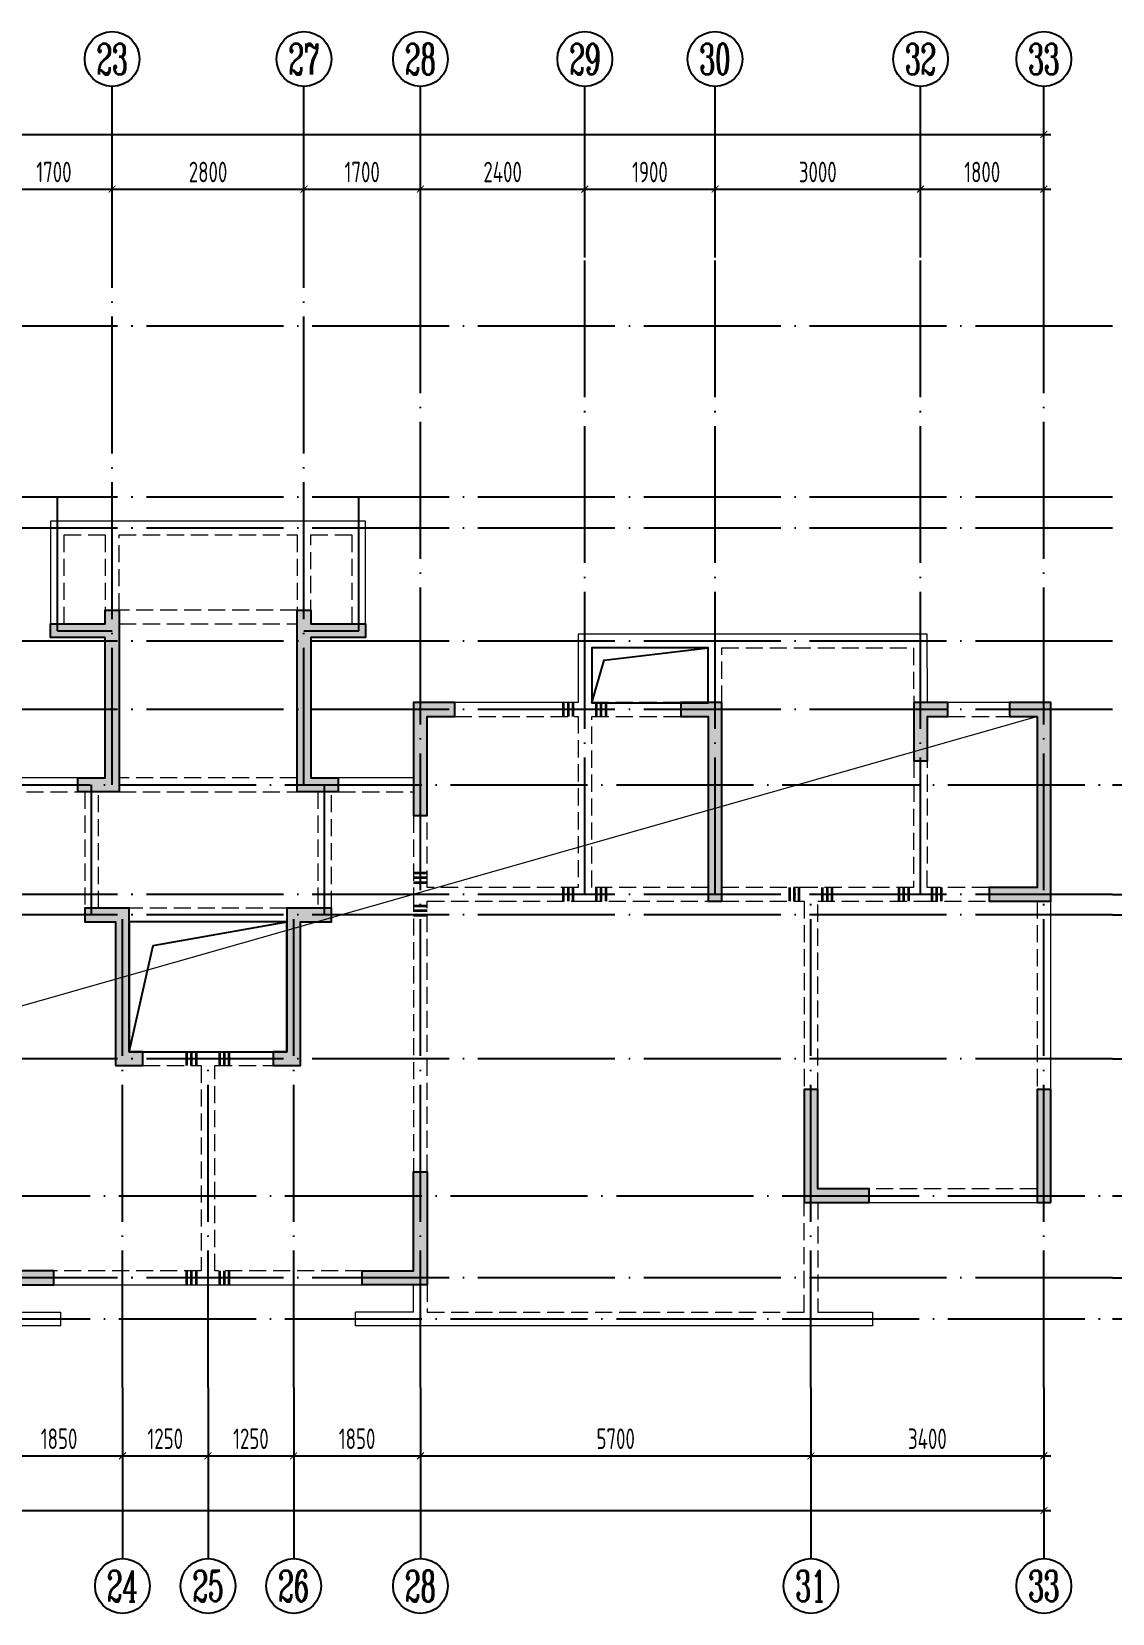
# Model space of a CAD drawing. Extents: x 826826 to 1642106, y -156213 to 399140.
# Drawn here: x 1435575 to 1451350, y 43463 to 66563 of the extents above; entities that cross this region are included whole.
import ezdxf
from ezdxf.enums import TextEntityAlignment as Align

# ---------------------------------------------------------------- set-up
doc = ezdxf.new("R2010")
doc.units = 0
doc.header["$LTSCALE"] = 1000
doc.linetypes.add('DASH', pattern=[0.35, 0.25, -0.1])
doc.linetypes.add('DOTE', pattern=[2.42, 2, -0.2, 0.02, -0.2])
doc.layers.get('0').update_dxf_attribs({"linetype": 'CONTINUOUS'})
doc.layers.get('DEFPOINTS').update_dxf_attribs({"linetype": 'CONTINUOUS'})
for name, color, linetype in [('A-AXIS', 1, 'CONTINUOUS'), ('A-DOTE', 10, 'DOTE'), ('AXIS_TEXT', 4, 'CONTINUOUS'), ('S-D洞口', 4, 'CONTINUOUS'), ('S-L主梁线', 4, 'DASH'), ('S-L梁编号', 6, 'CONTINUOUS'), ('S-Q墙填充', 252, 'CONTINUOUS'), ('S-Q墙实线', 6, 'CONTINUOUS'), ('S-Y一般标注', 3, 'CONTINUOUS')]:
    doc.layers.add(name, color=color, linetype=linetype)
doc.layers.add('梁附加箍筋', color=1, linetype='CONTINUOUS', lineweight=35)
doc.styles.add('_TCH_AXIS', font='COMPLEX', dxfattribs={"bigfont": 'GBCBIG'})
doc.styles.add('COMPLEX', font='COMPLEX')
doc.styles.add('TSSD_DIMENSION', font='Tssdeng.shx', dxfattribs={"width": 0.7, "bigfont": 'tssdchn.shx'})
doc.dimstyles.new('TSSD_100_100$0', dxfattribs={"dimtxt": 300, "dimasz": 80, "dimexe": 100, "dimexo": 250, "dimgap": 100, "dimtad": 1, "dimdec": 0, "dimzin": 0, "dimdsep": 46, "dimtxsty": 'TSSD_DIMENSION', "dimblk": 'ARCHTICK', "dimcen": 0, "dimdle": 100, "dimclrd": 3, "dimclre": 3, "dimclrt": 7, "dimadec": 0, "dimazin": 0, "dimtfac": 1, "dimtdec": 0, "dimtix": 1, "dimtmove": 2, "dimatfit": 3, "dimldrblk": 'ARCHTICK', "dimfxl": 0, "dimtolj": 1, "dimtzin": 0, "dimarcsym": 0})

# ---------------------------------------------------------------- blocks, each defined once
blk = doc.blocks.new('_ArchTick')
at = {"color": 0, "linetype": 'ByBlock', "const_width": 0.15}
blk.add_lwpolyline([(-0.5, -0.5), (0.5, 0.5)], dxfattribs=at)
blk = doc.blocks.new('*D859')
at = {"layer": 'DEFPOINTS', "color": 0}
for p in [(53100, 20800), (51300, 19800), (53100, 19800)]:
    blk.add_point(p, dxfattribs=at)
at = {"layer": 'S-Y一般标注', "color": 0, "lineweight": -2}
for p, q in [((51200, 20800), (53200, 20800)), ((51300, 20050), (51300, 20900)), ((53100, 20050), (53100, 20900))]:
    blk.add_line(p, q, dxfattribs=at)
at = {"layer": 'S-Y一般标注', "color": 0, "lineweight": -2, "xscale": 100, "yscale": 100, "zscale": 100, "rotation": 180}
blk.add_blockref('_ArchTick', (51300, 20800), dxfattribs=at)
at = {"layer": 'S-Y一般标注', "color": 0, "lineweight": -2, "xscale": 100, "yscale": 100, "zscale": 100}
blk.add_blockref('_ArchTick', (53100, 20800), dxfattribs=at)
at = {"layer": 'S-Y一般标注', "color": 7, "insert": (52200, 21050), "char_height": 300, "attachment_point": 5, "style": 'TSSD_DIMENSION'}
blk.add_mtext('\\A1;1800', dxfattribs=at)
blk = doc.blocks.new('*D860')
at = {"layer": 'DEFPOINTS', "color": 0}
for p in [(51300, 20800), (48300, 19800), (51300, 19800)]:
    blk.add_point(p, dxfattribs=at)
at = {"layer": 'S-Y一般标注', "color": 0, "lineweight": -2}
for p, q in [((48200, 20800), (51400, 20800)), ((48300, 20050), (48300, 20900)), ((51300, 20050), (51300, 20900))]:
    blk.add_line(p, q, dxfattribs=at)
at = {"layer": 'S-Y一般标注', "color": 0, "lineweight": -2, "xscale": 100, "yscale": 100, "zscale": 100, "rotation": 180}
blk.add_blockref('_ArchTick', (48300, 20800), dxfattribs=at)
at = {"layer": 'S-Y一般标注', "color": 0, "lineweight": -2, "xscale": 100, "yscale": 100, "zscale": 100}
blk.add_blockref('_ArchTick', (51300, 20800), dxfattribs=at)
at = {"layer": 'S-Y一般标注', "color": 7, "insert": (49800, 21050), "char_height": 300, "attachment_point": 5, "style": 'TSSD_DIMENSION'}
blk.add_mtext('\\A1;3000', dxfattribs=at)
blk = doc.blocks.new('*D861')
at = {"layer": 'DEFPOINTS', "color": 0}
for p in [(48300, 20800), (46400, 19800), (48300, 19800)]:
    blk.add_point(p, dxfattribs=at)
at = {"layer": 'S-Y一般标注', "color": 0, "lineweight": -2}
for p, q in [((46300, 20800), (48400, 20800)), ((46400, 20050), (46400, 20900)), ((48300, 20050), (48300, 20900))]:
    blk.add_line(p, q, dxfattribs=at)
at = {"layer": 'S-Y一般标注', "color": 0, "lineweight": -2, "xscale": 100, "yscale": 100, "zscale": 100, "rotation": 180}
blk.add_blockref('_ArchTick', (46400, 20800), dxfattribs=at)
at = {"layer": 'S-Y一般标注', "color": 0, "lineweight": -2, "xscale": 100, "yscale": 100, "zscale": 100}
blk.add_blockref('_ArchTick', (48300, 20800), dxfattribs=at)
at = {"layer": 'S-Y一般标注', "color": 7, "insert": (47350, 21050), "char_height": 300, "attachment_point": 5, "style": 'TSSD_DIMENSION'}
blk.add_mtext('\\A1;1900', dxfattribs=at)
blk = doc.blocks.new('*D862')
at = {"layer": 'DEFPOINTS', "color": 0}
for p in [(46400, 20800), (44000, 19800), (46400, 19800)]:
    blk.add_point(p, dxfattribs=at)
at = {"layer": 'S-Y一般标注', "color": 0, "lineweight": -2}
for p, q in [((43900, 20800), (46500, 20800)), ((44000, 20050), (44000, 20900)), ((46400, 20050), (46400, 20900))]:
    blk.add_line(p, q, dxfattribs=at)
at = {"layer": 'S-Y一般标注', "color": 0, "lineweight": -2, "xscale": 100, "yscale": 100, "zscale": 100, "rotation": 180}
blk.add_blockref('_ArchTick', (44000, 20800), dxfattribs=at)
at = {"layer": 'S-Y一般标注', "color": 0, "lineweight": -2, "xscale": 100, "yscale": 100, "zscale": 100}
blk.add_blockref('_ArchTick', (46400, 20800), dxfattribs=at)
at = {"layer": 'S-Y一般标注', "color": 7, "insert": (45200, 21050), "char_height": 300, "attachment_point": 5, "style": 'TSSD_DIMENSION'}
blk.add_mtext('\\A1;2400', dxfattribs=at)
blk = doc.blocks.new('*D863')
at = {"layer": 'DEFPOINTS', "color": 0}
for p in [(44000, 20800), (42300, 19800), (44000, 19800)]:
    blk.add_point(p, dxfattribs=at)
at = {"layer": 'S-Y一般标注', "color": 0, "lineweight": -2}
for p, q in [((42200, 20800), (44100, 20800)), ((42300, 20050), (42300, 20900)), ((44000, 20050), (44000, 20900))]:
    blk.add_line(p, q, dxfattribs=at)
at = {"layer": 'S-Y一般标注', "color": 0, "lineweight": -2, "xscale": 100, "yscale": 100, "zscale": 100, "rotation": 180}
blk.add_blockref('_ArchTick', (42300, 20800), dxfattribs=at)
at = {"layer": 'S-Y一般标注', "color": 0, "lineweight": -2, "xscale": 100, "yscale": 100, "zscale": 100}
blk.add_blockref('_ArchTick', (44000, 20800), dxfattribs=at)
at = {"layer": 'S-Y一般标注', "color": 7, "insert": (43150, 21050), "char_height": 300, "attachment_point": 5, "style": 'TSSD_DIMENSION'}
blk.add_mtext('\\A1;1700', dxfattribs=at)
blk = doc.blocks.new('*D864')
at = {"layer": 'DEFPOINTS', "color": 0}
for p in [(42300, 20800), (39500, 19800), (42300, 19800)]:
    blk.add_point(p, dxfattribs=at)
at = {"layer": 'S-Y一般标注', "color": 0, "lineweight": -2}
for p, q in [((39400, 20800), (42400, 20800)), ((39500, 20050), (39500, 20900)), ((42300, 20050), (42300, 20900))]:
    blk.add_line(p, q, dxfattribs=at)
at = {"layer": 'S-Y一般标注', "color": 0, "lineweight": -2, "xscale": 100, "yscale": 100, "zscale": 100, "rotation": 180}
blk.add_blockref('_ArchTick', (39500, 20800), dxfattribs=at)
at = {"layer": 'S-Y一般标注', "color": 0, "lineweight": -2, "xscale": 100, "yscale": 100, "zscale": 100}
blk.add_blockref('_ArchTick', (42300, 20800), dxfattribs=at)
at = {"layer": 'S-Y一般标注', "color": 7, "insert": (40900, 21050), "char_height": 300, "attachment_point": 5, "style": 'TSSD_DIMENSION'}
blk.add_mtext('\\A1;2800', dxfattribs=at)
blk = doc.blocks.new('*D865')
at = {"layer": 'DEFPOINTS', "color": 0}
for p in [(39500, 20800), (37800, 19800), (39500, 19800)]:
    blk.add_point(p, dxfattribs=at)
at = {"layer": 'S-Y一般标注', "color": 0, "lineweight": -2}
for p, q in [((37700, 20800), (39600, 20800)), ((37800, 20050), (37800, 20900)), ((39500, 20050), (39500, 20900))]:
    blk.add_line(p, q, dxfattribs=at)
at = {"layer": 'S-Y一般标注', "color": 0, "lineweight": -2, "xscale": 100, "yscale": 100, "zscale": 100, "rotation": 180}
blk.add_blockref('_ArchTick', (37800, 20800), dxfattribs=at)
at = {"layer": 'S-Y一般标注', "color": 0, "lineweight": -2, "xscale": 100, "yscale": 100, "zscale": 100}
blk.add_blockref('_ArchTick', (39500, 20800), dxfattribs=at)
at = {"layer": 'S-Y一般标注', "color": 7, "insert": (38650, 21050), "char_height": 300, "attachment_point": 5, "style": 'TSSD_DIMENSION'}
blk.add_mtext('\\A1;1700', dxfattribs=at)
blk = doc.blocks.new('*D870')
at = {"layer": 'DEFPOINTS', "color": 0}
for p in [(49700.000008, 3300.000008), (53100.000008, 3300.000008), (53100.000008, 2300.000008)]:
    blk.add_point(p, dxfattribs=at)
at = {"layer": 'S-Y一般标注', "color": 0, "lineweight": -2}
for p, q in [((49700.000008, 3050.000008), (49700.000008, 2200.000008)), ((53100.000008, 3050.000008), (53100.000008, 2200.000008)), ((49600.000008, 2300.000008), (53200.000008, 2300.000008))]:
    blk.add_line(p, q, dxfattribs=at)
at = {"layer": 'S-Y一般标注', "color": 0, "lineweight": -2, "xscale": 100, "yscale": 100, "zscale": 100, "rotation": 180}
blk.add_blockref('_ArchTick', (49700.000008, 2300.000008), dxfattribs=at)
at = {"layer": 'S-Y一般标注', "color": 0, "lineweight": -2, "xscale": 100, "yscale": 100, "zscale": 100}
blk.add_blockref('_ArchTick', (53100.000008, 2300.000008), dxfattribs=at)
at = {"layer": 'S-Y一般标注', "color": 7, "insert": (51400.000008, 2550.000008), "char_height": 300, "attachment_point": 5, "style": 'TSSD_DIMENSION'}
blk.add_mtext('\\A1;3400', dxfattribs=at)
blk = doc.blocks.new('*D871')
at = {"layer": 'DEFPOINTS', "color": 0}
for p in [(44000, 3300), (49700, 3300), (49700, 2300)]:
    blk.add_point(p, dxfattribs=at)
at = {"layer": 'S-Y一般标注', "color": 0, "lineweight": -2}
for p, q in [((44000, 3050), (44000, 2200)), ((49700, 3050), (49700, 2200)), ((43900, 2300), (49800, 2300))]:
    blk.add_line(p, q, dxfattribs=at)
at = {"layer": 'S-Y一般标注', "color": 0, "lineweight": -2, "xscale": 100, "yscale": 100, "zscale": 100, "rotation": 180}
blk.add_blockref('_ArchTick', (44000, 2300), dxfattribs=at)
at = {"layer": 'S-Y一般标注', "color": 0, "lineweight": -2, "xscale": 100, "yscale": 100, "zscale": 100}
blk.add_blockref('_ArchTick', (49700, 2300), dxfattribs=at)
at = {"layer": 'S-Y一般标注', "color": 7, "insert": (46850, 2550), "char_height": 300, "attachment_point": 5, "style": 'TSSD_DIMENSION'}
blk.add_mtext('\\A1;5700', dxfattribs=at)
blk = doc.blocks.new('*D872')
at = {"layer": 'DEFPOINTS', "color": 0}
for p in [(42150, 3300), (44000, 3300), (44000, 2300)]:
    blk.add_point(p, dxfattribs=at)
at = {"layer": 'S-Y一般标注', "color": 0, "lineweight": -2}
for p, q in [((42150, 3050), (42150, 2200)), ((44000, 3050), (44000, 2200)), ((42050, 2300), (44100, 2300))]:
    blk.add_line(p, q, dxfattribs=at)
at = {"layer": 'S-Y一般标注', "color": 0, "lineweight": -2, "xscale": 100, "yscale": 100, "zscale": 100, "rotation": 180}
blk.add_blockref('_ArchTick', (42150, 2300), dxfattribs=at)
at = {"layer": 'S-Y一般标注', "color": 0, "lineweight": -2, "xscale": 100, "yscale": 100, "zscale": 100}
blk.add_blockref('_ArchTick', (44000, 2300), dxfattribs=at)
at = {"layer": 'S-Y一般标注', "color": 7, "insert": (43075, 2550), "char_height": 300, "attachment_point": 5, "style": 'TSSD_DIMENSION'}
blk.add_mtext('\\A1;1850', dxfattribs=at)
blk = doc.blocks.new('*D873')
at = {"layer": 'DEFPOINTS', "color": 0}
for p in [(37800, 3300), (39650, 3300), (39650, 2300)]:
    blk.add_point(p, dxfattribs=at)
at = {"layer": 'S-Y一般标注', "color": 0, "lineweight": -2}
for p, q in [((37800, 3050), (37800, 2200)), ((39650, 3050), (39650, 2200)), ((37700, 2300), (39750, 2300))]:
    blk.add_line(p, q, dxfattribs=at)
at = {"layer": 'S-Y一般标注', "color": 0, "lineweight": -2, "xscale": 100, "yscale": 100, "zscale": 100, "rotation": 180}
blk.add_blockref('_ArchTick', (37800, 2300), dxfattribs=at)
at = {"layer": 'S-Y一般标注', "color": 0, "lineweight": -2, "xscale": 100, "yscale": 100, "zscale": 100}
blk.add_blockref('_ArchTick', (39650, 2300), dxfattribs=at)
at = {"layer": 'S-Y一般标注', "color": 7, "insert": (38725, 2550), "char_height": 300, "attachment_point": 5, "style": 'TSSD_DIMENSION'}
blk.add_mtext('\\A1;1850', dxfattribs=at)
blk = doc.blocks.new('*D876')
at = {"layer": 'DEFPOINTS', "color": 0}
for p in [(54100.000008, 4900.000008), (55100.000008, 4900.000008), (54100.000008, 4300.000008)]:
    blk.add_point(p, dxfattribs=at)
at = {"layer": 'S-Y一般标注', "color": 0, "lineweight": -2}
for p, q in [((54350.000008, 4900.000008), (55200.000008, 4900.000008)), ((55100.000008, 4900.000008), (55100.000008, 5000.000008)), ((55100.000008, 4300.000008), (55100.000008, 4900.000008)), ((54350.000008, 4300.000008), (55200.000008, 4300.000008)), ((55100.000008, 4300.000008), (55100.000008, 4200.000008))]:
    blk.add_line(p, q, dxfattribs=at)
at = {"layer": 'S-Y一般标注', "color": 0, "lineweight": -2, "xscale": 100, "yscale": 100, "zscale": 100}
for p, rotation in [((55100.000008, 4900.000008), 270), ((55100.000008, 4300.000008), 90)]:
    blk.add_blockref('_ArchTick', p, dxfattribs=dict(at, rotation=rotation))
at = {"layer": 'S-Y一般标注', "color": 7, "insert": (54850.000008, 4600.000008), "char_height": 300, "attachment_point": 5, "rotation": 90, "style": 'TSSD_DIMENSION'}
blk.add_mtext('\\A1;600', dxfattribs=at)
blk = doc.blocks.new('*D887')
at = {"layer": 'DEFPOINTS', "color": 0}
for p in [(54100, 18800), (55900, 18800), (54100, 4300)]:
    blk.add_point(p, dxfattribs=at)
at = {"layer": 'S-Y一般标注', "color": 0, "lineweight": -2}
for p, q in [((54350, 18800), (56000, 18800)), ((55900, 4200), (55900, 18900)), ((54350, 4300), (56000, 4300))]:
    blk.add_line(p, q, dxfattribs=at)
at = {"layer": 'S-Y一般标注', "color": 0, "lineweight": -2, "xscale": 100, "yscale": 100, "zscale": 100}
for p, rotation in [((55900, 18800), 90), ((55900, 4300), 270)]:
    blk.add_blockref('_ArchTick', p, dxfattribs=dict(at, rotation=rotation))
at = {"layer": 'S-Y一般标注', "color": 7, "insert": (55650, 11550), "char_height": 300, "attachment_point": 5, "rotation": 90, "style": 'TSSD_DIMENSION'}
blk.add_mtext('\\A1;14500', dxfattribs=at)
blk = doc.blocks.new('*D911')
at = {"layer": 'DEFPOINTS', "color": 0}
for p in [(53100, 21600), (4300, 19800), (53100, 19800)]:
    blk.add_point(p, dxfattribs=at)
at = {"layer": 'S-Y一般标注', "color": 0, "lineweight": -2}
for p, q in [((4200, 21600), (53200, 21600)), ((4300, 20050), (4300, 21700)), ((53100, 20050), (53100, 21700))]:
    blk.add_line(p, q, dxfattribs=at)
at = {"layer": 'S-Y一般标注', "color": 0, "lineweight": -2, "xscale": 100, "yscale": 100, "zscale": 100, "rotation": 180}
blk.add_blockref('_ArchTick', (4300, 21600), dxfattribs=at)
at = {"layer": 'S-Y一般标注', "color": 0, "lineweight": -2, "xscale": 100, "yscale": 100, "zscale": 100}
blk.add_blockref('_ArchTick', (53100, 21600), dxfattribs=at)
at = {"layer": 'S-Y一般标注', "color": 7, "insert": (28700, 21850), "char_height": 300, "attachment_point": 5, "style": 'TSSD_DIMENSION'}
blk.add_mtext('\\A1;48800', dxfattribs=at)
blk = doc.blocks.new('*D918')
at = {"layer": 'DEFPOINTS', "color": 0}
for p in [(4300.000008, 3300.000008), (53100.000008, 3300.000008), (53100.000008, 1500.000008)]:
    blk.add_point(p, dxfattribs=at)
at = {"layer": 'S-Y一般标注', "color": 0, "lineweight": -2}
for p, q in [((4300.000008, 3050.000008), (4300.000008, 1400.000008)), ((53100.000008, 3050.000008), (53100.000008, 1400.000008)), ((4200.000008, 1500.000008), (53200.000008, 1500.000008))]:
    blk.add_line(p, q, dxfattribs=at)
at = {"layer": 'S-Y一般标注', "color": 0, "lineweight": -2, "xscale": 100, "yscale": 100, "zscale": 100, "rotation": 180}
blk.add_blockref('_ArchTick', (4300.000008, 1500.000008), dxfattribs=at)
at = {"layer": 'S-Y一般标注', "color": 0, "lineweight": -2, "xscale": 100, "yscale": 100, "zscale": 100}
blk.add_blockref('_ArchTick', (53100.000008, 1500.000008), dxfattribs=at)
at = {"layer": 'S-Y一般标注', "color": 7, "insert": (28700.000008, 1750.000008), "char_height": 300, "attachment_point": 5, "style": 'TSSD_DIMENSION'}
blk.add_mtext('\\A1;48800', dxfattribs=at)
blk = doc.blocks.new('_AXISO')
blk.add_circle((0, 0), 0.5)
at = {"layer": 'AXIS_TEXT', "style": 'COMPLEX', "width": 1.041667}
blk.add_attdef('A', text='', height=0.56, dxfattribs=at).set_placement((-0.25, -0.28), (0.25, -0.28), align=Align.FIT)
blk = doc.blocks.new('*D921')
at = {"layer": 'DEFPOINTS', "color": 0}
for p in [(39650, 3300), (40900, 3300), (40900, 2300)]:
    blk.add_point(p, dxfattribs=at)
at = {"layer": 'S-Y一般标注', "color": 0, "lineweight": -2}
for p, q in [((39650, 3050), (39650, 2200)), ((40900, 3050), (40900, 2200)), ((39550, 2300), (41000, 2300))]:
    blk.add_line(p, q, dxfattribs=at)
at = {"layer": 'S-Y一般标注', "color": 0, "lineweight": -2, "xscale": 100, "yscale": 100, "zscale": 100, "rotation": 180}
blk.add_blockref('_ArchTick', (39650, 2300), dxfattribs=at)
at = {"layer": 'S-Y一般标注', "color": 0, "lineweight": -2, "xscale": 100, "yscale": 100, "zscale": 100}
blk.add_blockref('_ArchTick', (40900, 2300), dxfattribs=at)
at = {"layer": 'S-Y一般标注', "color": 7, "insert": (40275, 2550), "char_height": 300, "attachment_point": 5, "style": 'TSSD_DIMENSION'}
blk.add_mtext('\\A1;1250', dxfattribs=at)
blk = doc.blocks.new('*D922')
at = {"layer": 'DEFPOINTS', "color": 0}
for p in [(40900, 3300), (42150, 3300), (42150, 2300)]:
    blk.add_point(p, dxfattribs=at)
at = {"layer": 'S-Y一般标注', "color": 0, "lineweight": -2}
for p, q in [((40900, 3050), (40900, 2200)), ((42150, 3050), (42150, 2200)), ((40800, 2300), (42250, 2300))]:
    blk.add_line(p, q, dxfattribs=at)
at = {"layer": 'S-Y一般标注', "color": 0, "lineweight": -2, "xscale": 100, "yscale": 100, "zscale": 100, "rotation": 180}
blk.add_blockref('_ArchTick', (40900, 2300), dxfattribs=at)
at = {"layer": 'S-Y一般标注', "color": 0, "lineweight": -2, "xscale": 100, "yscale": 100, "zscale": 100}
blk.add_blockref('_ArchTick', (42150, 2300), dxfattribs=at)
at = {"layer": 'S-Y一般标注', "color": 7, "insert": (41525, 2550), "char_height": 300, "attachment_point": 5, "style": 'TSSD_DIMENSION'}
blk.add_mtext('\\A1;1250', dxfattribs=at)
blk = doc.blocks.new('20210802.02294608')
at = {"layer": '梁附加箍筋', "lineweight": 35}
for p, q in [((-949793, -156931), (-949793, -156731)), ((-949723, -156931), (-949723, -156731)), ((-949653, -156931), (-949653, -156731)), ((-949313, -156931), (-949313, -156731)), ((-949243, -156931), (-949243, -156731)), ((-949173, -156931), (-949173, -156731)), ((-951783, -159221), (-951983, -159221)), ((-951783, -159291), (-951983, -159291)), ((-951783, -159361), (-951983, -159361)), ((-949793, -159631), (-949793, -159431)), ((-949723, -159631), (-949723, -159431)), ((-949653, -159631), (-949653, -159431)), ((-949313, -159631), (-949313, -159431)), ((-949243, -159631), (-949243, -159431)), ((-949173, -159631), (-949173, -159431)), ((-946493, -159631), (-946493, -159431)), ((-946423, -159631), (-946423, -159431)), ((-946353, -159631), (-946353, -159431)), ((-946013, -159631), (-946013, -159431)), ((-945943, -159631), (-945943, -159431)), ((-945873, -159631), (-945873, -159431)), ((-944895, -159631), (-944895, -159431)), ((-944825, -159631), (-944825, -159431)), ((-944755, -159631), (-944755, -159431)), ((-944415, -159631), (-944415, -159431)), ((-944345, -159631), (-944345, -159431)), ((-944275, -159631), (-944275, -159431)), ((-951783, -159701), (-951983, -159701)), ((-951783, -159771), (-951983, -159771)), ((-951783, -159841), (-951983, -159841)), ((-955293, -162031), (-955293, -161831)), ((-955223, -162031), (-955223, -161831)), ((-955153, -162031), (-955153, -161831)), ((-954813, -162031), (-954813, -161831)), ((-954743, -162031), (-954743, -161831)), ((-954673, -162031), (-954673, -161831)), ((-955293, -165231), (-955293, -165031)), ((-955223, -165231), (-955223, -165031)), ((-955153, -165231), (-955153, -165031)), ((-954813, -165231), (-954813, -165031)), ((-954743, -165231), (-954743, -165031)), ((-954673, -165231), (-954673, -165031))]:
    blk.add_line(p, q, dxfattribs=at)
blk = doc.blocks.new('20210810.05001498')
at = {"layer": 'S-Q墙填充'}
h = blk.add_hatch(color=252, dxfattribs=at)
h.dxf.hatch_style = 1
h.paths.add_polyline_path([(-1433088, -53183), (-1433888, -53183), (-1433888, -52983), (-1433088, -52983), (-1433088, -52783), (-1432888, -52783), (-1432888, -53083), (-1432888, -55433), (-1433288, -55433), (-1433488, -55433), (-1433488, -55233), (-1433288, -55233), (-1433088, -55233)])
h = blk.add_hatch(color=252, dxfattribs=at)
h.dxf.hatch_style = 1
h.paths.add_polyline_path([(-1430287, -55433), (-1430287, -53083), (-1430287, -52783), (-1430087, -52783), (-1430087, -52983), (-1429288, -52983), (-1429288, -53183), (-1430087, -53183), (-1430087, -55233), (-1429888, -55233), (-1429687, -55233), (-1429687, -55433), (-1429888, -55433)])
h = blk.add_hatch(color=252, dxfattribs=at)
h.dxf.hatch_style = 1
h.paths.add_polyline_path([(-1428588, -55333), (-1428588, -55783), (-1428388, -55783), (-1428388, -55333), (-1428388, -54333), (-1427988, -54333), (-1427988, -54133), (-1428588, -54133)])
h = blk.add_hatch(color=252, dxfattribs=at)
h.dxf.hatch_style = 1
h.paths.add_polyline_path([(-1424088, -54133), (-1424688, -54133), (-1424688, -54333), (-1424288, -54333), (-1424288, -57033), (-1424088, -57033)])
h = blk.add_hatch(color=252, dxfattribs=at)
h.dxf.hatch_style = 1
h.paths.add_polyline_path([(-1421288, -54133), (-1421288, -54983), (-1421088, -54983), (-1421088, -54333), (-1420788, -54333), (-1420788, -54133)])
h = blk.add_hatch(color=252, dxfattribs=at)
h.dxf.hatch_style = 1
h.paths.add_polyline_path([(-1419488, -54333), (-1419488, -56833), (-1420188, -56833), (-1420188, -57033), (-1419288, -57033), (-1419288, -54133), (-1419888, -54133), (-1419888, -54333)])
h = blk.add_hatch(color=252, dxfattribs=at)
h.dxf.hatch_style = 1
h.paths.add_polyline_path([(-1432938, -59433), (-1432538, -59433), (-1432538, -59233), (-1432738, -59233), (-1432738, -57133), (-1433388, -57133), (-1433388, -57333), (-1432938, -57333)])
h = blk.add_hatch(color=252, dxfattribs=at)
h.dxf.hatch_style = 1
h.paths.add_polyline_path([(-1430438, -59233), (-1430638, -59233), (-1430638, -59433), (-1430238, -59433), (-1430238, -57333), (-1429788, -57333), (-1429788, -57133), (-1430438, -57133)])
h = blk.add_hatch(color=252, dxfattribs=at)
h.dxf.hatch_style = 1
h.paths.add_polyline_path([(-1421938, -61233), (-1422038, -61233), (-1422688, -61233), (-1422688, -59783), (-1422888, -59783), (-1422888, -61433), (-1422038, -61433), (-1421938, -61433)])
h = blk.add_hatch(color=252, dxfattribs=at)
h.dxf.hatch_style = 1
h.paths.add_polyline_path([(-1419288, -61433), (-1419288, -59783), (-1419488, -59783), (-1419488, -61433)])
h = blk.add_hatch(color=252, dxfattribs=at)
h.dxf.hatch_style = 1
h.paths.add_polyline_path([(-1434788, -62633), (-1433838, -62633), (-1433838, -62433), (-1434588, -62433), (-1434588, -60983), (-1434788, -60983)])
h = blk.add_hatch(color=252, dxfattribs=at)
h.dxf.hatch_style = 1
h.paths.add_polyline_path([(-1428388, -62633), (-1429338, -62633), (-1429338, -62433), (-1428588, -62433), (-1428588, -60983), (-1428388, -60983)])
at = {"layer": 'S-L主梁线', "linetype": 'ByBlock', "lineweight": 18}
for p, q in [((-1432988, -51483), (-1433888, -51483)), ((-1433888, -51483), (-1433888, -52983)), ((-1430188, -51483), (-1432988, -51483)), ((-1429288, -51483), (-1430188, -51483)), ((-1429288, -52983), (-1429288, -51483)), ((-1426188, -53133), (-1426188, -54133)), ((-1424188, -53133), (-1426188, -53133)), ((-1421090, -53133), (-1424188, -53133)), ((-1421088, -54133), (-1421090, -53133)), ((-1426188, -54133), (-1427988, -54133)), ((-1419888, -54133), (-1420788, -54133)), ((-1433488, -55233), (-1434588, -55233)), ((-1428588, -55233), (-1429688, -55233)), ((-1419288, -59783), (-1419288, -57033)), ((-1432738, -57333), (-1430438, -57333)), ((-1431588, -59233), (-1432538, -59233)), ((-1430638, -59233), (-1431588, -59233)), ((-1421938, -61433), (-1419488, -61433)), ((-1434038, -62633), (-1431588, -62633)), ((-1431588, -62633), (-1429138, -62633)), ((-1428588, -63033), (-1428588, -62633)), ((-1434588, -63033), (-1433738, -63033)), ((-1433738, -63233), (-1433738, -63033)), ((-1428588, -63033), (-1429438, -63033)), ((-1429438, -63233), (-1429438, -63033)), ((-1422688, -63033), (-1421888, -63033)), ((-1421888, -63033), (-1421888, -63233)), ((-1433738, -63233), (-1441288, -63233)), ((-1421888, -63233), (-1429438, -63233))]:
    blk.add_line(p, q, dxfattribs=at)
at = {"layer": 'S-L主梁线', "linetype": 'DASH', "lineweight": 18}
for p, q in [((-1433688, -51683), (-1433088, -51683)), ((-1433688, -52983), (-1433688, -51683)), ((-1433088, -51683), (-1433088, -52883)), ((-1432888, -52783), (-1432888, -51683)), ((-1432888, -51683), (-1430288, -51683)), ((-1430288, -51683), (-1430287, -52783)), ((-1430087, -52883), (-1430088, -51683)), ((-1430088, -51683), (-1429488, -51683)), ((-1429488, -51683), (-1429488, -52983)), ((-1430287, -52783), (-1432888, -52783)), ((-1432888, -52983), (-1430287, -52983)), ((-1425988, -54133), (-1425988, -53333)), ((-1425988, -53333), (-1424288, -53333)), ((-1424288, -53333), (-1424288, -54133)), ((-1424088, -54133), (-1424088, -53333)), ((-1424088, -53333), (-1421289, -53333)), ((-1421289, -53333), (-1421288, -54233)), ((-1424688, -54133), (-1425988, -54133)), ((-1427988, -54333), (-1426188, -54333)), ((-1426188, -54333), (-1426188, -56833)), ((-1425988, -54333), (-1424688, -54333)), ((-1425988, -56833), (-1425988, -54333)), ((-1420788, -54333), (-1419888, -54333)), ((-1421288, -54983), (-1421289, -56833)), ((-1421089, -56833), (-1421088, -54983)), ((-1434588, -55433), (-1433488, -55433)), ((-1433388, -55433), (-1433388, -57133)), ((-1433188, -57133), (-1433188, -55433)), ((-1430288, -55233), (-1432888, -55233)), ((-1432888, -55433), (-1430288, -55433)), ((-1429988, -55433), (-1429988, -57133)), ((-1429788, -57133), (-1429788, -55433)), ((-1429688, -55433), (-1428588, -55433)), ((-1428588, -55783), (-1428588, -56933)), ((-1428388, -56833), (-1428388, -55783)), ((-1428588, -56933), (-1428588, -60983)), ((-1426188, -56833), (-1428388, -56833)), ((-1428388, -60983), (-1428388, -57033)), ((-1428388, -57033), (-1426088, -57033)), ((-1426088, -57033), (-1424288, -57033)), ((-1424288, -56833), (-1425988, -56833)), ((-1422788, -56833), (-1424088, -56833)), ((-1424088, -57033), (-1422888, -57033)), ((-1422888, -57033), (-1422888, -59783)), ((-1421289, -56833), (-1422788, -56833)), ((-1422688, -59783), (-1422688, -57033)), ((-1422688, -57033), (-1421190, -57033)), ((-1421190, -57033), (-1420188, -57033)), ((-1420188, -56833), (-1421089, -56833)), ((-1419488, -57033), (-1419488, -59783)), ((-1430438, -57133), (-1432738, -57133)), ((-1432538, -59433), (-1431688, -59433)), ((-1431688, -59433), (-1431688, -62433)), ((-1431488, -62433), (-1431488, -59433)), ((-1431488, -59433), (-1430638, -59433)), ((-1422888, -63033), (-1422888, -61433)), ((-1422688, -61433), (-1422688, -63033)), ((-1419488, -61233), (-1421938, -61233)), ((-1431688, -62433), (-1433838, -62433)), ((-1429338, -62433), (-1431488, -62433)), ((-1428388, -62633), (-1428388, -63033)), ((-1428388, -63033), (-1422888, -63033))]:
    blk.add_line(p, q, dxfattribs=at)
at = {"layer": 'S-Q墙实线'}
for points in [[(-1433088, -53183), (-1433888, -53183), (-1433888, -52983), (-1433088, -52983), (-1433088, -52783), (-1432888, -52783), (-1432888, -53083), (-1432888, -55433), (-1433288, -55433), (-1433488, -55433), (-1433488, -55233), (-1433288, -55233), (-1433088, -55233)], [(-1430287, -55433), (-1430287, -53083), (-1430287, -52783), (-1430087, -52783), (-1430087, -52983), (-1429288, -52983), (-1429288, -53183), (-1430087, -53183), (-1430087, -55233), (-1429888, -55233), (-1429687, -55233), (-1429687, -55433), (-1429888, -55433)], [(-1428588, -55333), (-1428588, -55783), (-1428388, -55783), (-1428388, -55333), (-1428388, -54333), (-1427988, -54333), (-1427988, -54133), (-1428588, -54133)], [(-1424088, -54133), (-1424688, -54133), (-1424688, -54333), (-1424288, -54333), (-1424288, -57033), (-1424088, -57033)], [(-1421288, -54133), (-1421288, -54983), (-1421088, -54983), (-1421088, -54333), (-1420788, -54333), (-1420788, -54133)], [(-1419488, -54333), (-1419488, -56833), (-1420188, -56833), (-1420188, -57033), (-1419288, -57033), (-1419288, -54133), (-1419888, -54133), (-1419888, -54333)], [(-1432938, -59433), (-1432538, -59433), (-1432538, -59233), (-1432738, -59233), (-1432738, -57133), (-1433388, -57133), (-1433388, -57333), (-1432938, -57333)], [(-1430438, -59233), (-1430638, -59233), (-1430638, -59433), (-1430238, -59433), (-1430238, -57333), (-1429788, -57333), (-1429788, -57133), (-1430438, -57133)], [(-1419288, -61433), (-1419288, -59783), (-1419488, -59783), (-1419488, -61433)], [(-1434788, -62633), (-1433838, -62633), (-1433838, -62433), (-1434588, -62433), (-1434588, -60983), (-1434788, -60983)], [(-1428388, -62633), (-1429338, -62633), (-1429338, -62433), (-1428588, -62433), (-1428588, -60983), (-1428388, -60983)]]:
    blk.add_lwpolyline(points, close=True, dxfattribs=at)
blk.add_lwpolyline([(-1421938, -61433), (-1421938, -61433), (-1421938, -61233), (-1421938, -61233), (-1422688, -61233), (-1422688, -59783), (-1422888, -59783), (-1422888, -61433), (-1421938, -61433)], dxfattribs=at)
blk = doc.blocks.new('20210801.08533475')
at = {"layer": 'A-AXIS'}
for p, q in [((39500, 19800), (39500, 22300)), ((42300, 19800), (42300, 22300)), ((44000, 19800), (44000, 22300)), ((46400, 19800), (46400, 22300)), ((48300, 19800), (48300, 22300)), ((51300, 19800), (51300, 22300)), ((53100, 19800), (53100, 22300)), ((54100, 12100), (56600, 12100)), ((54100, 10500), (56600, 10500)), ((54100, 10200), (56600, 10200)), ((54100, 8100), (56600, 8100)), ((54100, 6100), (56600, 6100)), ((54100, 4900), (56600, 4900)), ((54100, 4300), (56600, 4300)), ((39650, 3300), (39650, 800)), ((40900, 3300), (40900, 800)), ((42150, 3300), (42150, 800)), ((44000, 3300), (44000, 800)), ((49700, 3300), (49700, 800)), ((53100, 3300), (53100, 800))]:
    blk.add_line(p, q, dxfattribs=at)
at = {"layer": 'A-DOTE'}
for p, q in [((39500, 12100), (39500, 19800)), ((42300, 12100), (42300, 19800)), ((44000, 3300), (44000, 19800)), ((46400, 10500), (46400, 19800)), ((48300, 10500), (48300, 19800)), ((51300, 10500), (51300, 19800)), ((53100, 3300), (53100, 19800)), ((54100, 18800), (3300, 18800)), ((54100, 16300), (3300, 16300)), ((38700, 14350), (38700, 16300)), ((43100, 14350), (43100, 16300)), ((54100, 15850), (3300, 15850)), ((38700, 14350), (39500, 14350)), ((42300, 14350), (43100, 14350)), ((54100, 14200), (3300, 14200)), ((54100, 13200), (3300, 13200)), ((3300, 12100), (54100, 12100)), ((39200, 10200), (39200, 12100)), ((42600, 10200), (42600, 12100)), ((54100, 10500), (3300, 10500)), ((49700, 3300), (49700, 10500)), ((54100, 10200), (3300, 10200)), ((39650, 3300), (39650, 10200)), ((42150, 3300), (42150, 10200)), ((54100, 8100), (3300, 8100)), ((40900, 3300), (40900, 8100)), ((3300, 6100), (54100, 6100)), ((54100, 4900), (3300, 4900)), ((3300, 4300), (54100, 4300))]:
    blk.add_line(p, q, dxfattribs=at)
at = {"layer": 'A-AXIS'}
ref = blk.add_blockref('_AXISO', (46400, 22700), dxfattribs=dict(at, xscale=800, yscale=800, zscale=800))
ref.add_attrib('A', '29', dxfattribs={"layer": 'AXIS_TEXT', "height": 452.55, "style": '_TCH_AXIS', "width": 0.617647}).set_placement((46173.7, 22473.7), (46626.3, 22473.7), align=Align.FIT)
ref = blk.add_blockref('_AXISO', (39500, 22700), dxfattribs=dict(at, xscale=800, yscale=800, zscale=800))
ref.add_attrib('A', '23', dxfattribs={"layer": 'AXIS_TEXT', "height": 452.55, "style": '_TCH_AXIS', "width": 0.617647}).set_placement((39273.7, 22473.7), (39726.3, 22473.7), align=Align.FIT)
ref = blk.add_blockref('_AXISO', (42300, 22700), dxfattribs=dict(at, xscale=800, yscale=800, zscale=800))
ref.add_attrib('A', '27', dxfattribs={"layer": 'AXIS_TEXT', "height": 452.55, "style": '_TCH_AXIS', "width": 0.617647}).set_placement((42073.7, 22473.7), (42526.3, 22473.7), align=Align.FIT)
ref = blk.add_blockref('_AXISO', (44000, 22700), dxfattribs=dict(at, xscale=800, yscale=800, zscale=800))
ref.add_attrib('A', '28', dxfattribs={"layer": 'AXIS_TEXT', "height": 452.55, "style": '_TCH_AXIS', "width": 0.617647}).set_placement((43773.7, 22473.7), (44226.3, 22473.7), align=Align.FIT)
ref = blk.add_blockref('_AXISO', (48300, 22700), dxfattribs=dict(at, xscale=800, yscale=800, zscale=800))
ref.add_attrib('A', '30', dxfattribs={"layer": 'AXIS_TEXT', "height": 452.55, "style": '_TCH_AXIS', "width": 0.636364}).set_placement((48073.7, 22473.7), (48526.3, 22473.7), align=Align.FIT)
ref = blk.add_blockref('_AXISO', (51300, 22700), dxfattribs=dict(at, xscale=800, yscale=800, zscale=800))
ref.add_attrib('A', '32', dxfattribs={"layer": 'AXIS_TEXT', "height": 452.55, "style": '_TCH_AXIS', "width": 0.636364}).set_placement((51073.7, 22473.7), (51526.3, 22473.7), align=Align.FIT)
ref = blk.add_blockref('_AXISO', (53100, 22700), dxfattribs=dict(at, xscale=800, yscale=800, zscale=800))
ref.add_attrib('A', '33', dxfattribs={"layer": 'AXIS_TEXT', "height": 452.55, "style": '_TCH_AXIS', "width": 0.636364}).set_placement((52873.7, 22473.7), (53326.3, 22473.7), align=Align.FIT)
ref = blk.add_blockref('_AXISO', (39650, 400), dxfattribs=dict(at, xscale=800, yscale=800, zscale=800))
ref.add_attrib('A', '24', dxfattribs={"layer": 'AXIS_TEXT', "height": 452.55, "style": '_TCH_AXIS', "width": 0.583333}).set_placement((39423.7, 173.7), (39876.3, 173.7), align=Align.FIT)
ref = blk.add_blockref('_AXISO', (40900, 400), dxfattribs=dict(at, xscale=800, yscale=800, zscale=800))
ref.add_attrib('A', '25', dxfattribs={"layer": 'AXIS_TEXT', "height": 452.55, "style": '_TCH_AXIS', "width": 0.617647}).set_placement((40673.7, 173.7), (41126.3, 173.7), align=Align.FIT)
ref = blk.add_blockref('_AXISO', (42150, 400), dxfattribs=dict(at, xscale=800, yscale=800, zscale=800))
ref.add_attrib('A', '26', dxfattribs={"layer": 'AXIS_TEXT', "height": 452.55, "style": '_TCH_AXIS', "width": 0.617647}).set_placement((41923.7, 173.7), (42376.3, 173.7), align=Align.FIT)
ref = blk.add_blockref('_AXISO', (44000, 400), dxfattribs=dict(at, xscale=800, yscale=800, zscale=800))
ref.add_attrib('A', '28', dxfattribs={"layer": 'AXIS_TEXT', "height": 452.55, "style": '_TCH_AXIS', "width": 0.617647}).set_placement((43773.7, 173.7), (44226.3, 173.7), align=Align.FIT)
ref = blk.add_blockref('_AXISO', (49700, 400), dxfattribs=dict(at, xscale=800, yscale=800, zscale=800))
ref.add_attrib('A', '31', dxfattribs={"layer": 'AXIS_TEXT', "height": 452.55, "style": '_TCH_AXIS', "width": 0.75}).set_placement((49473.7, 173.7), (49926.3, 173.7), align=Align.FIT)
ref = blk.add_blockref('_AXISO', (53100, 400), dxfattribs=dict(at, xscale=800, yscale=800, zscale=800))
ref.add_attrib('A', '33', dxfattribs={"layer": 'AXIS_TEXT', "height": 452.55, "style": '_TCH_AXIS', "width": 0.636364}).set_placement((52873.7, 173.7), (53326.3, 173.7), align=Align.FIT)
at = {"layer": 'S-Y一般标注'}
for p1, p2, distance, picture, middle in [((4300, 19800), (53100, 19800), 1800, '*D911', (28700, 21850)), ((37800, 19800), (39500, 19800), 1000, '*D865', (38650, 21050)), ((39500, 19800), (42300, 19800), 1000, '*D864', (40900, 21050)), ((42300, 19800), (44000, 19800), 1000, '*D863', (43150, 21050)), ((44000, 19800), (46400, 19800), 1000, '*D862', (45200, 21050)), ((46400, 19800), (48300, 19800), 1000, '*D861', (47350, 21050)), ((48300, 19800), (51300, 19800), 1000, '*D860', (49800, 21050)), ((51300, 19800), (53100, 19800), 1000, '*D859', (52200, 21050)), ((54100, 4300), (54100, 18800), -1800, '*D887', (55650, 11550)), ((54100, 4300), (54100, 4900), -1000, '*D876', (54850, 4600)), ((4300, 3300), (53100, 3300), -1800, '*D918', (28700, 1750)), ((37800, 3300), (39650, 3300), -1000, '*D873', (38725, 2550)), ((39650, 3300), (40900, 3300), -1000, '*D921', (40275, 2550)), ((40900, 3300), (42150, 3300), -1000, '*D922', (41525, 2550)), ((42150, 3300), (44000, 3300), -1000, '*D872', (43075, 2550)), ((44000, 3300), (49700, 3300), -1000, '*D871', (46850, 2550)), ((49700, 3300), (53100, 3300), -1000, '*D870', (51400, 2550))]:
    dim = blk.add_aligned_dim(p1=p1, p2=p2, distance=distance, dimstyle='TSSD_100_100$0', override={"dimasz": 100, "dimclrd": 0, "dimclre": 0}, dxfattribs=at)
    dim.commit()
    dim.dimension.update_dxf_attribs({"geometry": picture, "text_midpoint": middle})

msp = doc.modelspace()

# ---------------------------------------------------------------- linework, layer by layer
at = {"layer": 'S-D洞口', "color": 5}
for points in [[(1443750.36, 56763.33), (1445450.35, 56763.33), (1445450.35, 57563.55), (1443750.36, 57563.55), (1443750.36, 56763.33), (1443931.72, 57382.18), (1445450.35, 57563.55)], [(1437000.37, 51663.33), (1439300.36, 51663.33), (1439300.36, 53563.33), (1437000.37, 53563.33), (1437000.37, 51663.33), (1437347.19, 53216.5), (1439300.36, 53563.33)]]:
    msp.add_lwpolyline(points, dxfattribs=at)
at = {"layer": 'S-L梁编号', "lineweight": 18}
msp.add_lwpolyline([(1426050.35, 49663.33), (1450250.36, 56563.33)], dxfattribs=at)

# ---------------------------------------------------------------- block references
at = {"layer": 'S-Q墙填充'}
msp.add_blockref('20210810.05001498', (2869738.5, 110896.5), dxfattribs=at)
at = {"layer": 'S-Y一般标注'}
msp.add_blockref('20210801.08533475', (1397250.35, 43463.33), dxfattribs=at)
at = {"layer": '梁附加箍筋'}
msp.add_blockref('20210802.02294608', (2393133.79, 213494.34), dxfattribs=at)

doc.saveas('drawing.dxf')
